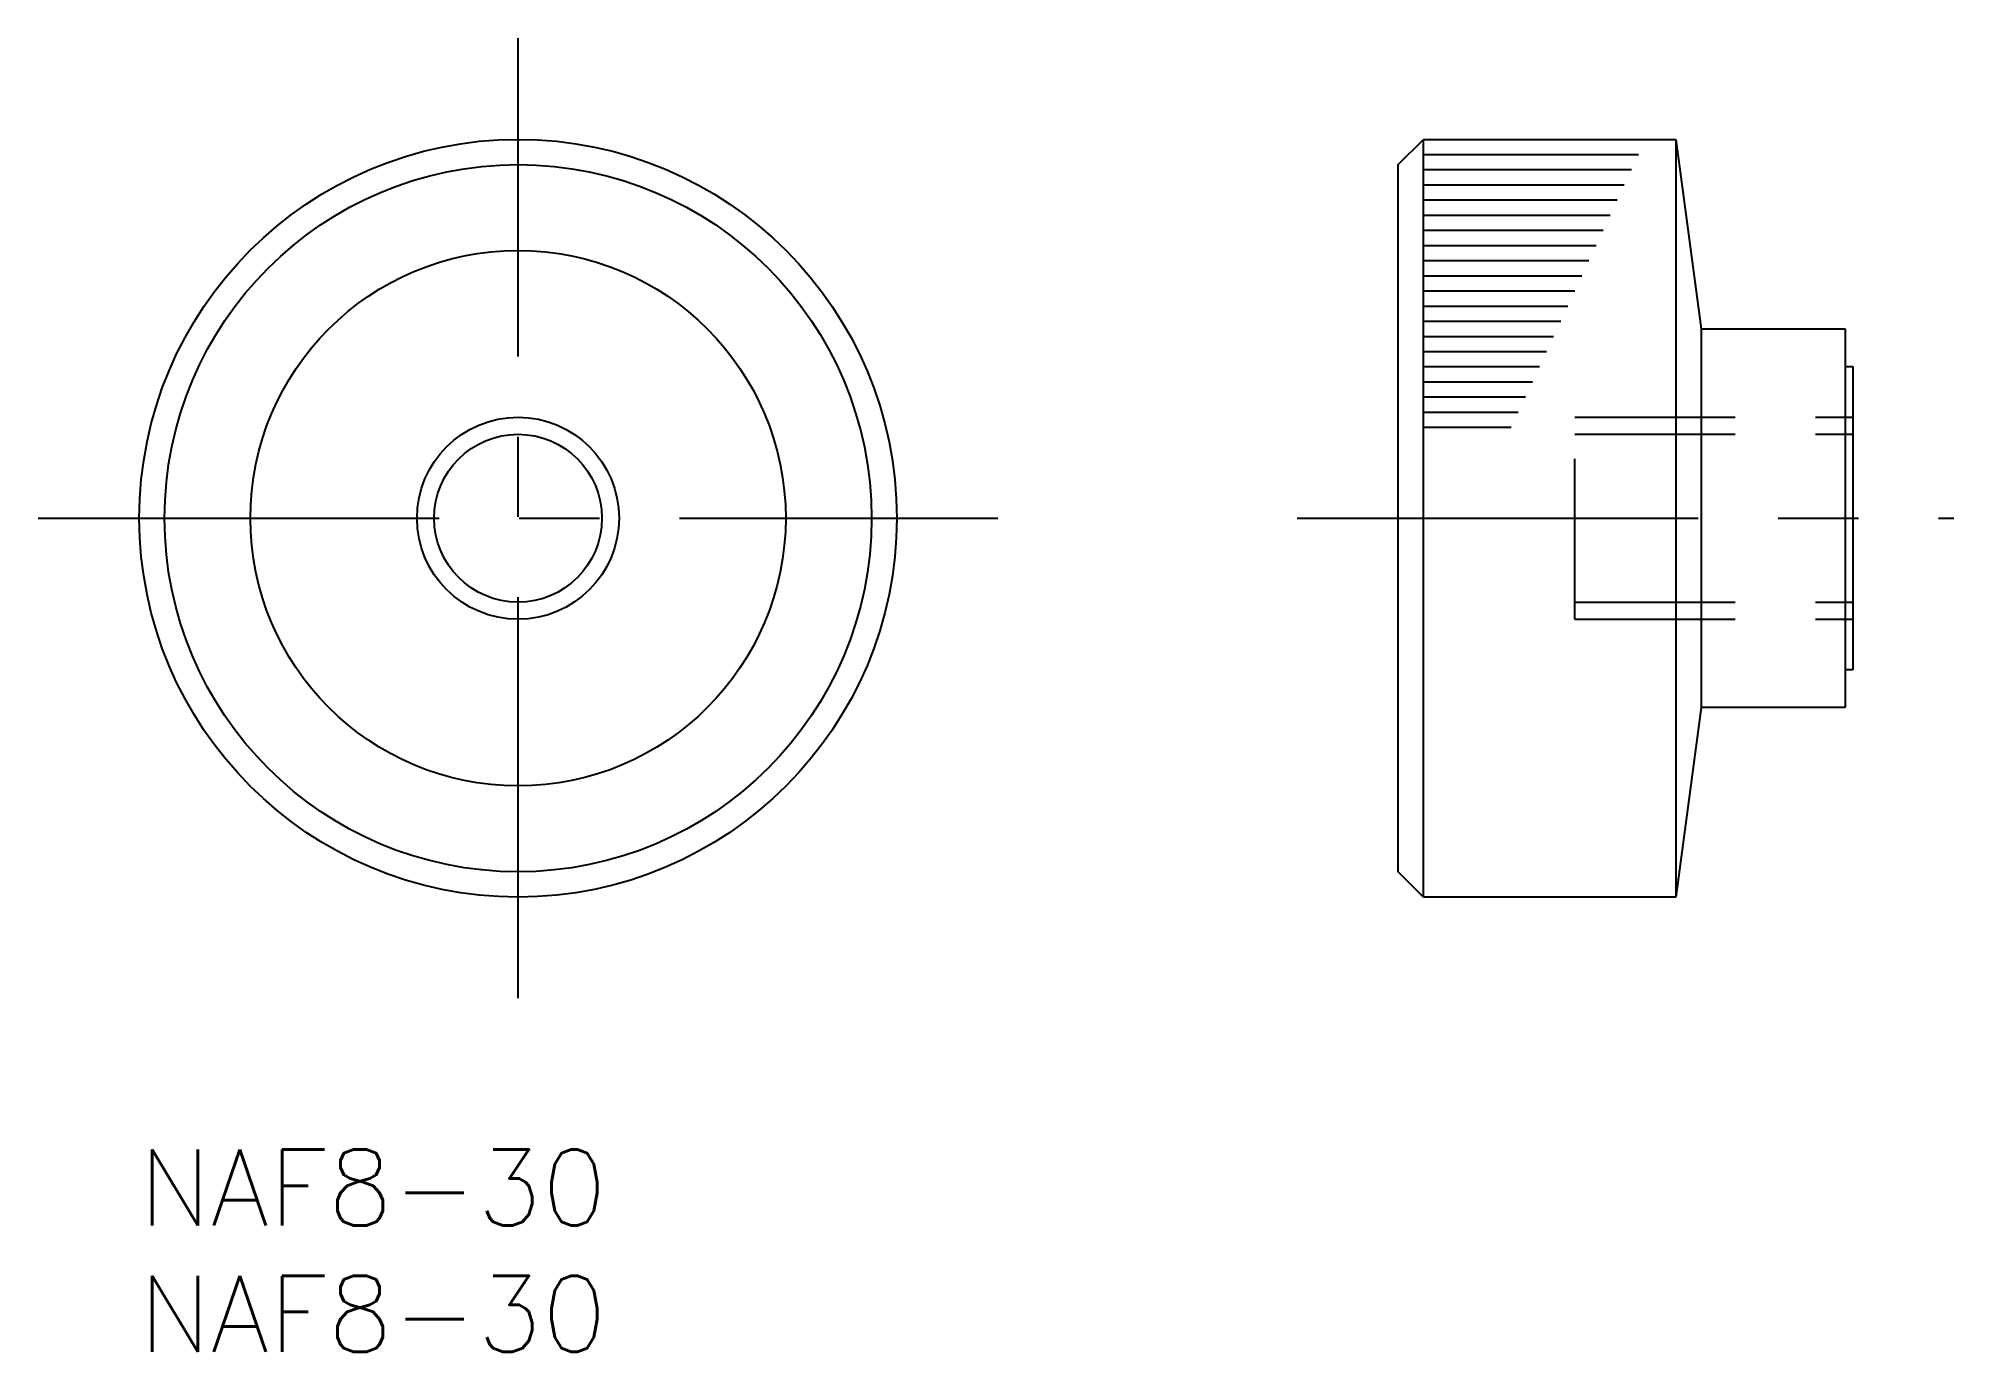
# Model space of a CAD drawing. Extents: x -4 to 71.9, y -8 to 44.
import ezdxf

# ---------------------------------------------------------------- set-up
doc = ezdxf.new("R2010")
doc.units = 0
doc.header["$LTSCALE"] = 0.5
doc.linetypes.add('CENTER', pattern=[50.8, 31.75, -6.35, 6.35, -6.35])
doc.linetypes.add('DASHED', pattern=[19.05, 12.7, -6.35])
for name, color, linetype in [('MSM_CENTER', 1, 'CENTER'), ('MSM_CONTINUOUS', 7, 'CONTINUOUS'), ('MSM_DASHED', 4, 'DASHED'), ('MSM_NARROW', 5, 'CONTINUOUS'), ('MSM_PART_NUMBER', 7, 'CONTINUOUS')]:
    doc.layers.add(name, color=color, linetype=linetype)
doc.styles.get("Standard").update_dxf_attribs({"font": 'txt.shx', "height": 3, "bigfont": 'bigfont.shx'})

# ---------------------------------------------------------------- blocks, each defined once
blk = doc.blocks.new('*U2')
at = {"layer": 'MSM_PART_NUMBER'}
blk.add_text('NAF8-30', height=3, dxfattribs=at).set_placement((0, -3))
blk = doc.blocks.new('*U3')
at = {"layer": 'MSM_PART_NUMBER'}
blk.add_text('NAF8-30', height=3, dxfattribs=at).set_placement((0, -8))

msp = doc.modelspace()

# ---------------------------------------------------------------- linework, layer by layer
at = {"layer": 'MSM_CENTER'}
for p, q in [((15, 6), (15, 44)), ((-4, 25), (34, 25)), ((45.858, 25), (71.858, 25))]:
    msp.add_line(p, q, dxfattribs=at)
at = {"layer": 'MSM_CONTINUOUS'}
for p, q in [((49.858, 39), (50.858, 40)), ((50.858, 10), (50.858, 40)), ((50.858, 40), (60.858, 40)), ((60.858, 40), (60.858, 10)), ((60.858, 40), (61.858, 32.5)), ((49.858, 11), (49.858, 39)), ((61.858, 32.5), (67.558, 32.5)), ((61.858, 32.5), (61.858, 17.5)), ((67.558, 32.5), (67.558, 17.5)), ((67.558, 31), (67.858, 31)), ((67.858, 31), (67.858, 19)), ((67.858, 19), (67.558, 19)), ((61.858, 17.5), (60.858, 10)), ((67.558, 17.5), (61.858, 17.5)), ((50.858, 10), (49.858, 11)), ((60.858, 10), (50.858, 10))]:
    msp.add_line(p, q, dxfattribs=at)
for radius in [15, 14, 10.6, 3.324]:
    msp.add_circle((15, 25), radius, dxfattribs=at)
at = {"layer": 'MSM_DASHED'}
for p, q in [((56.858, 21), (56.858, 29)), ((56.858, 29), (67.858, 29)), ((56.858, 28.323), (67.858, 28.323)), ((56.858, 21.676), (67.858, 21.676)), ((56.858, 21), (67.858, 21))]:
    msp.add_line(p, q, dxfattribs=at)
at = {"layer": 'MSM_NARROW'}
for p, q in [((50.858, 39.4), (59.371, 39.4)), ((50.858, 38.8), (59.091, 38.8)), ((50.858, 38.2), (58.811, 38.2)), ((50.858, 37.6), (58.532, 37.6)), ((50.858, 37), (58.252, 37)), ((50.858, 36.4), (57.972, 36.4)), ((50.858, 35.8), (57.692, 35.8)), ((50.858, 35.2), (57.412, 35.2)), ((50.858, 34.6), (57.133, 34.6)), ((50.858, 34), (56.853, 34)), ((50.858, 33.4), (56.573, 33.4)), ((50.858, 32.8), (56.293, 32.8)), ((50.858, 32.2), (56.013, 32.2)), ((50.858, 31.6), (55.734, 31.6)), ((50.858, 31), (55.454, 31)), ((50.858, 30.4), (55.174, 30.4)), ((50.858, 29.8), (54.894, 29.8)), ((50.858, 29.2), (54.615, 29.2)), ((50.858, 28.6), (54.335, 28.6))]:
    msp.add_line(p, q, dxfattribs=at)
msp.add_circle((15, 25), 4, dxfattribs=at)

# ---------------------------------------------------------------- block references
at = {"layer": 'MSM_CONTINUOUS'}
for name in ['*U2', '*U3']:
    msp.add_blockref(name, (0, 0), dxfattribs=at)

doc.saveas('drawing.dxf')
